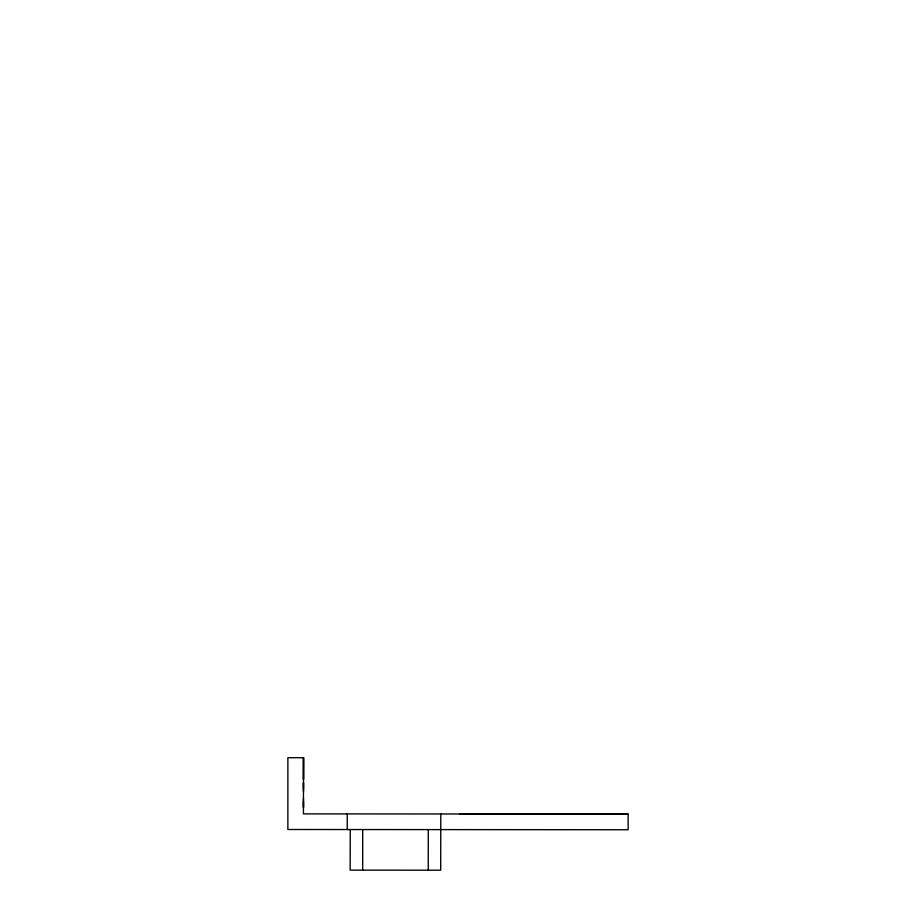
<?xml version="1.0" encoding="UTF-8"?>
<svg xmlns="http://www.w3.org/2000/svg" width="916" height="916" viewBox="0 0 916 916"><rect width="100%" height="100%" fill="white"/><g stroke="black" fill="none" stroke-linecap="round" stroke-linejoin="round"><path stroke-width="1.37" d="M459.523 814.038L628.136 814.118L628.124 829.747L287.864 829.495L287.876 757.692L303.528 757.704L303.494 779.562L303.482 757.704M303.459 798.374L303.471 807.626L303.482 801.385M303.482 791.905L303.482 782.653L303.471 788.894M303.528 757.704L303.436 813.877L628.078 814.118M347.244 829.541L347.256 813.946M440.791 814.026L440.699 870.2L350.152 870.131L350.255 829.541M362.679 870.143L362.713 829.553M428.253 870.189L428.287 829.598"/></g></svg>
